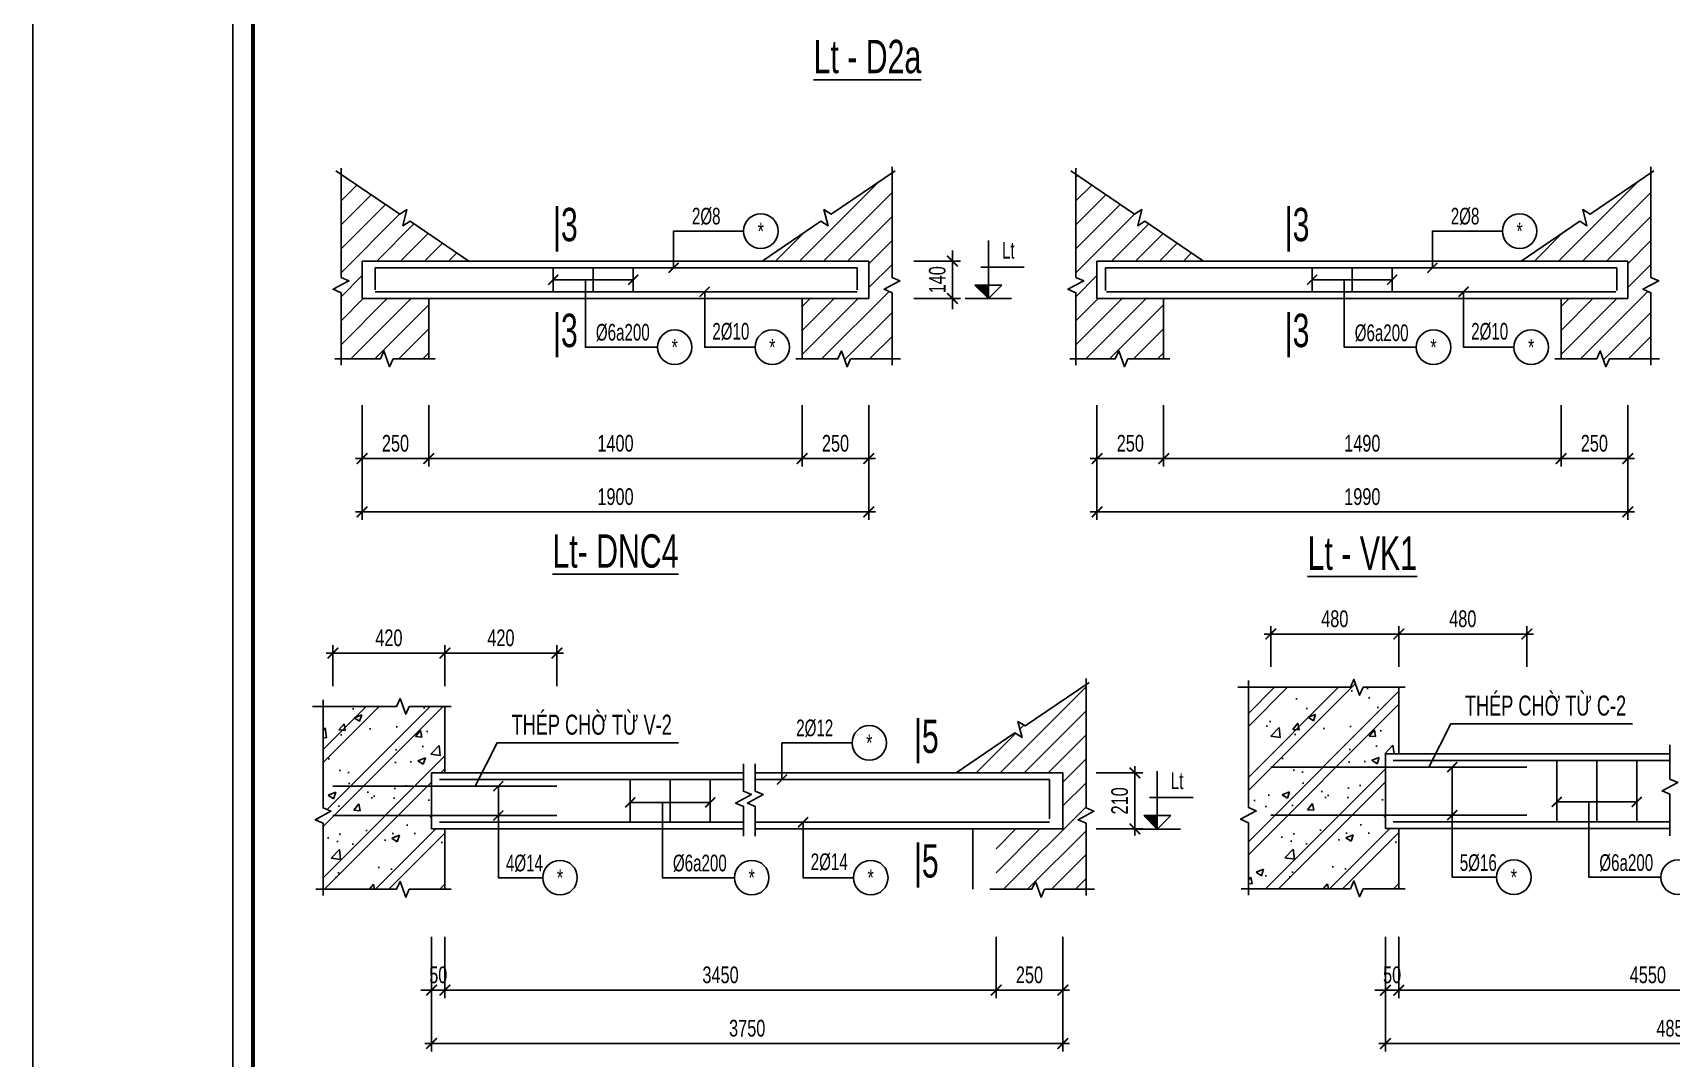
# Model space of a CAD drawing. Header units: millimetres. Extents: x 0 to 42050, y 0 to 14850.
# Drawn here: x 0 to 6144, y 7342 to 11184 of the extents above; entities that cross this region are included whole.
import ezdxf
from ezdxf.enums import TextEntityAlignment as Align

# ---------------------------------------------------------------- set-up
doc = ezdxf.new("R2010")
doc.units = ezdxf.units.MM
doc.header["$LTSCALE"] = 3
doc.header["$PDSIZE"] = -2
doc.layers.get('0').update_dxf_attribs({"color": 8, "lineweight": 5})
doc.layers.get('Defpoints').update_dxf_attribs({"color": 2})
for name, color, linetype in [('CDC-KHUNGTEN', 9, 'Continuous'), ('CDC.02.DIM', 1, 'Continuous'), ('CDC.03.BORDER', 3, 'Continuous'), ('CDC.05.STEEL', 4, 'Continuous'), ('CDC.06.TEXT', 2, 'Continuous'), ('CDC.10.HATCH', 9, 'Continuous'), ('CDC.11.NOTE', 8, 'Continuous'), ('CDC.14.STEELNUM', 9, 'Continuous')]:
    doc.layers.add(name, color=color, linetype=linetype)
doc.styles.add('arial', font='arial.ttf', dxfattribs={"width": 0.7})
doc.styles.add('KCS_SMTEXT', font='arial.ttf', dxfattribs={"width": 0.7})
doc.dimstyles.new('KCS_DIM25', dxfattribs={"dimscale": 25, "dimtxt": 2.5, "dimasz": 1.6, "dimexe": 1.2, "dimexo": 0, "dimgap": 1, "dimtad": 1, "dimdec": 0, "dimzin": 0, "dimdsep": 46, "dimtxsty": 'KCS_SMTEXT', "dimblk": 'ARCHTICK', "dimcen": 0, "dimdle": 1, "dimclrd": 256, "dimclre": 256, "dimclrt": 2, "dimadec": 0, "dimazin": 0, "dimtfac": 1, "dimtdec": 0, "dimtix": 1, "dimtmove": 2, "dimatfit": 3, "dimfxl": 1, "dimtolj": 1, "dimtzin": 0, "dimarcsym": 0})

# ---------------------------------------------------------------- blocks, each defined once
blk = doc.blocks.new('_ArchTick')
at = {"color": 0, "linetype": 'ByBlock', "const_width": 0.15}
blk.add_lwpolyline([(-0.5, -0.5), (0.5, 0.5)], dxfattribs=at)
blk = doc.blocks.new('*D6')
at = {"layer": 'CDC.02.DIM', "lineweight": -2, "transparency": 16777216}
for p, q in [((1235.1, 9788.6), (1235.1, 9558.6)), ((1485.1, 9788.6), (1485.1, 9558.6)), ((1210.1, 9588.6), (1510.1, 9588.6))]:
    blk.add_line(p, q, dxfattribs=at)
at = {"layer": 'Defpoints', "color": 0, "transparency": 16777216}
for p in [(1235.1, 9788.6), (1485.1, 9788.6), (1485.1, 9588.6)]:
    blk.add_point(p, dxfattribs=at)
at = {"layer": 'CDC.02.DIM', "lineweight": -2, "transparency": 16777216, "xscale": 40, "yscale": 40, "zscale": 40, "rotation": 180}
blk.add_blockref('_ArchTick', (1235.1, 9588.6), dxfattribs=at)
at = {"layer": 'CDC.02.DIM', "lineweight": -2, "transparency": 16777216, "xscale": 40, "yscale": 40, "zscale": 40}
blk.add_blockref('_ArchTick', (1485.1, 9588.6), dxfattribs=at)
at = {"layer": 'CDC.02.DIM', "color": 2, "transparency": 16777216, "insert": (1360.1, 9645.5), "char_height": 62.5, "attachment_point": 5, "style": 'KCS_SMTEXT'}
blk.add_mtext('\\A1;250', dxfattribs=at)
blk = doc.blocks.new('*D7')
at = {"layer": 'CDC.02.DIM', "lineweight": -2, "transparency": 16777216}
for p, q in [((2885.1, 9788.6), (2885.1, 9558.6)), ((3135.1, 9788.6), (3135.1, 9558.6)), ((3160.1, 9588.6), (2860.1, 9588.6))]:
    blk.add_line(p, q, dxfattribs=at)
at = {"layer": 'Defpoints', "color": 0, "transparency": 16777216}
for p in [(2885.1, 9788.6), (3135.1, 9788.6), (2885.1, 9588.6)]:
    blk.add_point(p, dxfattribs=at)
at = {"layer": 'CDC.02.DIM', "lineweight": -2, "transparency": 16777216, "xscale": 40, "yscale": 40, "zscale": 40, "rotation": 180}
blk.add_blockref('_ArchTick', (2885.1, 9588.6), dxfattribs=at)
at = {"layer": 'CDC.02.DIM', "lineweight": -2, "transparency": 16777216, "xscale": 40, "yscale": 40, "zscale": 40}
blk.add_blockref('_ArchTick', (3135.1, 9588.6), dxfattribs=at)
at = {"layer": 'CDC.02.DIM', "color": 2, "transparency": 16777216, "insert": (3010.1, 9645.5), "char_height": 62.5, "attachment_point": 5, "style": 'KCS_SMTEXT'}
blk.add_mtext('\\A1;250', dxfattribs=at)
blk = doc.blocks.new('*D8')
at = {"layer": 'CDC.02.DIM', "lineweight": -2, "transparency": 16777216}
for p, q in [((1485.1, 9788.6), (1485.1, 9558.6)), ((2885.1, 9788.6), (2885.1, 9558.6)), ((2910.1, 9588.6), (1460.1, 9588.6))]:
    blk.add_line(p, q, dxfattribs=at)
at = {"layer": 'Defpoints', "color": 0, "transparency": 16777216}
for p in [(1485.1, 9788.6), (2885.1, 9788.6), (1485.1, 9588.6)]:
    blk.add_point(p, dxfattribs=at)
at = {"layer": 'CDC.02.DIM', "lineweight": -2, "transparency": 16777216, "xscale": 40, "yscale": 40, "zscale": 40, "rotation": 180}
blk.add_blockref('_ArchTick', (1485.1, 9588.6), dxfattribs=at)
at = {"layer": 'CDC.02.DIM', "lineweight": -2, "transparency": 16777216, "xscale": 40, "yscale": 40, "zscale": 40}
blk.add_blockref('_ArchTick', (2885.1, 9588.6), dxfattribs=at)
at = {"layer": 'CDC.02.DIM', "color": 2, "transparency": 16777216, "insert": (2185.1, 9645.5), "char_height": 62.5, "attachment_point": 5, "style": 'KCS_SMTEXT'}
blk.add_mtext('\\A1;1400', dxfattribs=at)
blk = doc.blocks.new('*D9')
at = {"layer": 'CDC.02.DIM', "lineweight": -2, "transparency": 16777216}
for p, q in [((1235.1, 9788.6), (1235.1, 9358.6)), ((3135.1, 9788.6), (3135.1, 9358.6)), ((3160.1, 9388.6), (1210.1, 9388.6))]:
    blk.add_line(p, q, dxfattribs=at)
at = {"layer": 'Defpoints', "color": 0, "transparency": 16777216}
for p in [(1235.1, 9788.6), (3135.1, 9788.6), (1235.1, 9388.6)]:
    blk.add_point(p, dxfattribs=at)
at = {"layer": 'CDC.02.DIM', "lineweight": -2, "transparency": 16777216, "xscale": 40, "yscale": 40, "zscale": 40, "rotation": 180}
blk.add_blockref('_ArchTick', (1235.1, 9388.6), dxfattribs=at)
at = {"layer": 'CDC.02.DIM', "lineweight": -2, "transparency": 16777216, "xscale": 40, "yscale": 40, "zscale": 40}
blk.add_blockref('_ArchTick', (3135.1, 9388.6), dxfattribs=at)
at = {"layer": 'CDC.02.DIM', "color": 2, "transparency": 16777216, "insert": (2185.1, 9445.5), "char_height": 62.5, "attachment_point": 5, "style": 'KCS_SMTEXT'}
blk.add_mtext('\\A1;1900', dxfattribs=at)
blk = doc.blocks.new('*D10')
at = {"layer": 'CDC.02.DIM', "lineweight": -2, "transparency": 16777216}
for p, q in [((3303.3, 10328.6), (3478.8, 10328.6)), ((3448.8, 10328.6), (3448.8, 10368.6)), ((3448.8, 10328.6), (3448.8, 10188.6)), ((3303.3, 10188.6), (3478.8, 10188.6)), ((3448.8, 10188.6), (3448.8, 10148.6))]:
    blk.add_line(p, q, dxfattribs=at)
at = {"layer": 'Defpoints', "color": 0, "transparency": 16777216}
for p in [(3303.3, 10328.6), (3303.3, 10188.6), (3448.8, 10188.6)]:
    blk.add_point(p, dxfattribs=at)
at = {"layer": 'CDC.02.DIM', "lineweight": -2, "transparency": 16777216, "xscale": 40, "yscale": 40, "zscale": 40}
for p, rotation in [((3448.8, 10328.6), 270), ((3448.8, 10188.6), 90)]:
    blk.add_blockref('_ArchTick', p, dxfattribs=dict(at, rotation=rotation))
at = {"layer": 'CDC.02.DIM', "color": 2, "transparency": 16777216, "insert": (3391.9, 10258.6), "char_height": 62.5, "attachment_point": 5, "rotation": 90, "style": 'KCS_SMTEXT'}
blk.add_mtext('\\A1;140', dxfattribs=at)
blk = doc.blocks.new('*D52')
at = {"layer": 'CDC.02.DIM', "lineweight": -2, "transparency": 16777216}
for p, q in [((3990.6, 9788.6), (3990.6, 9558.6)), ((4240.6, 9788.6), (4240.6, 9558.6)), ((3965.6, 9588.6), (4265.6, 9588.6))]:
    blk.add_line(p, q, dxfattribs=at)
at = {"layer": 'Defpoints', "color": 0, "transparency": 16777216}
for p in [(3990.6, 9788.6), (4240.6, 9788.6), (4240.6, 9588.6)]:
    blk.add_point(p, dxfattribs=at)
at = {"layer": 'CDC.02.DIM', "lineweight": -2, "transparency": 16777216, "xscale": 40, "yscale": 40, "zscale": 40, "rotation": 180}
blk.add_blockref('_ArchTick', (3990.6, 9588.6), dxfattribs=at)
at = {"layer": 'CDC.02.DIM', "lineweight": -2, "transparency": 16777216, "xscale": 40, "yscale": 40, "zscale": 40}
blk.add_blockref('_ArchTick', (4240.6, 9588.6), dxfattribs=at)
at = {"layer": 'CDC.02.DIM', "color": 2, "transparency": 16777216, "insert": (4115.6, 9645.5), "char_height": 62.5, "attachment_point": 5, "style": 'KCS_SMTEXT'}
blk.add_mtext('\\A1;250', dxfattribs=at)
blk = doc.blocks.new('*D53')
at = {"layer": 'CDC.02.DIM', "lineweight": -2, "transparency": 16777216}
for p, q in [((5730.6, 9788.6), (5730.6, 9558.6)), ((5980.6, 9788.6), (5980.6, 9558.6)), ((6005.6, 9588.6), (5705.6, 9588.6))]:
    blk.add_line(p, q, dxfattribs=at)
at = {"layer": 'Defpoints', "color": 0, "transparency": 16777216}
for p in [(5730.6, 9788.6), (5980.6, 9788.6), (5730.6, 9588.6)]:
    blk.add_point(p, dxfattribs=at)
at = {"layer": 'CDC.02.DIM', "lineweight": -2, "transparency": 16777216, "xscale": 40, "yscale": 40, "zscale": 40, "rotation": 180}
blk.add_blockref('_ArchTick', (5730.6, 9588.6), dxfattribs=at)
at = {"layer": 'CDC.02.DIM', "lineweight": -2, "transparency": 16777216, "xscale": 40, "yscale": 40, "zscale": 40}
blk.add_blockref('_ArchTick', (5980.6, 9588.6), dxfattribs=at)
at = {"layer": 'CDC.02.DIM', "color": 2, "transparency": 16777216, "insert": (5855.6, 9645.5), "char_height": 62.5, "attachment_point": 5, "style": 'KCS_SMTEXT'}
blk.add_mtext('\\A1;250', dxfattribs=at)
blk = doc.blocks.new('*D55')
at = {"layer": 'CDC.02.DIM', "lineweight": -2, "transparency": 16777216}
for p, q in [((4240.6, 9788.6), (4240.6, 9558.6)), ((5730.6, 9788.6), (5730.6, 9558.6)), ((4215.6, 9588.6), (5755.6, 9588.6))]:
    blk.add_line(p, q, dxfattribs=at)
at = {"layer": 'Defpoints', "color": 0, "transparency": 16777216}
for p in [(4240.6, 9788.6), (5730.6, 9788.6), (5730.6, 9588.6)]:
    blk.add_point(p, dxfattribs=at)
at = {"layer": 'CDC.02.DIM', "lineweight": -2, "transparency": 16777216, "xscale": 40, "yscale": 40, "zscale": 40, "rotation": 180}
blk.add_blockref('_ArchTick', (4240.6, 9588.6), dxfattribs=at)
at = {"layer": 'CDC.02.DIM', "lineweight": -2, "transparency": 16777216, "xscale": 40, "yscale": 40, "zscale": 40}
blk.add_blockref('_ArchTick', (5730.6, 9588.6), dxfattribs=at)
at = {"layer": 'CDC.02.DIM', "color": 2, "transparency": 16777216, "insert": (4985.6, 9645.5), "char_height": 62.5, "attachment_point": 5, "style": 'KCS_SMTEXT'}
blk.add_mtext('\\A1;1490', dxfattribs=at)
blk = doc.blocks.new('*D56')
at = {"layer": 'CDC.02.DIM', "lineweight": -2, "transparency": 16777216}
for p, q in [((3990.6, 9788.6), (3990.6, 9358.6)), ((5980.6, 9788.6), (5980.6, 9358.6)), ((3965.6, 9388.6), (6005.6, 9388.6))]:
    blk.add_line(p, q, dxfattribs=at)
at = {"layer": 'Defpoints', "color": 0, "transparency": 16777216}
for p in [(3990.6, 9788.6), (5980.6, 9788.6), (5980.6, 9388.6)]:
    blk.add_point(p, dxfattribs=at)
at = {"layer": 'CDC.02.DIM', "lineweight": -2, "transparency": 16777216, "xscale": 40, "yscale": 40, "zscale": 40, "rotation": 180}
blk.add_blockref('_ArchTick', (3990.6, 9388.6), dxfattribs=at)
at = {"layer": 'CDC.02.DIM', "lineweight": -2, "transparency": 16777216, "xscale": 40, "yscale": 40, "zscale": 40}
blk.add_blockref('_ArchTick', (5980.6, 9388.6), dxfattribs=at)
at = {"layer": 'CDC.02.DIM', "color": 2, "transparency": 16777216, "insert": (4985.6, 9445.5), "char_height": 62.5, "attachment_point": 5, "style": 'KCS_SMTEXT'}
blk.add_mtext('\\A1;1990', dxfattribs=at)
blk = doc.blocks.new('*D64')
at = {"layer": 'CDC.02.DIM', "lineweight": -2, "transparency": 16777216}
for p, q in [((1495.5, 7796.8), (1495.5, 7566.8)), ((1545.5, 7796.8), (1545.5, 7566.8)), ((1495.5, 7596.8), (1455.5, 7596.8)), ((1495.5, 7596.8), (1545.5, 7596.8)), ((1545.5, 7596.8), (1585.5, 7596.8))]:
    blk.add_line(p, q, dxfattribs=at)
at = {"layer": 'Defpoints', "color": 0, "transparency": 16777216}
for p in [(1495.5, 7796.8), (1545.5, 7796.8), (1545.5, 7596.8)]:
    blk.add_point(p, dxfattribs=at)
at = {"layer": 'CDC.02.DIM', "lineweight": -2, "transparency": 16777216, "xscale": 40, "yscale": 40, "zscale": 40}
blk.add_blockref('_ArchTick', (1495.5, 7596.8), dxfattribs=at)
at = {"layer": 'CDC.02.DIM', "lineweight": -2, "transparency": 16777216, "xscale": 40, "yscale": 40, "zscale": 40, "rotation": 180}
blk.add_blockref('_ArchTick', (1545.5, 7596.8), dxfattribs=at)
at = {"layer": 'CDC.02.DIM', "color": 2, "transparency": 16777216, "insert": (1520.5, 7653.7), "char_height": 62.5, "attachment_point": 5, "style": 'KCS_SMTEXT'}
blk.add_mtext('\\A1;50', dxfattribs=at)
blk = doc.blocks.new('*D65')
at = {"layer": 'CDC.02.DIM', "lineweight": -2, "transparency": 16777216}
for p, q in [((3612.5, 7796.8), (3612.5, 7566.8)), ((3862.5, 7796.8), (3862.5, 7566.8)), ((3887.5, 7596.8), (3587.5, 7596.8))]:
    blk.add_line(p, q, dxfattribs=at)
at = {"layer": 'Defpoints', "color": 0, "transparency": 16777216}
for p in [(3612.5, 7796.8), (3862.5, 7796.8), (3612.5, 7596.8)]:
    blk.add_point(p, dxfattribs=at)
at = {"layer": 'CDC.02.DIM', "lineweight": -2, "transparency": 16777216, "xscale": 40, "yscale": 40, "zscale": 40, "rotation": 180}
blk.add_blockref('_ArchTick', (3612.5, 7596.8), dxfattribs=at)
at = {"layer": 'CDC.02.DIM', "lineweight": -2, "transparency": 16777216, "xscale": 40, "yscale": 40, "zscale": 40}
blk.add_blockref('_ArchTick', (3862.5, 7596.8), dxfattribs=at)
at = {"layer": 'CDC.02.DIM', "color": 2, "transparency": 16777216, "insert": (3737.5, 7653.7), "char_height": 62.5, "attachment_point": 5, "style": 'KCS_SMTEXT'}
blk.add_mtext('\\A1;250', dxfattribs=at)
blk = doc.blocks.new('*D66')
at = {"layer": 'CDC.02.DIM', "lineweight": -2, "transparency": 16777216}
for p, q in [((4132.7, 8436), (4132.7, 8176)), ((3987.1, 8411), (4162.7, 8411)), ((3987.1, 8201), (4162.7, 8201))]:
    blk.add_line(p, q, dxfattribs=at)
at = {"layer": 'Defpoints', "color": 0, "transparency": 16777216}
for p in [(3987.1, 8411), (3987.1, 8201), (4132.7, 8201)]:
    blk.add_point(p, dxfattribs=at)
at = {"layer": 'CDC.02.DIM', "lineweight": -2, "transparency": 16777216, "xscale": 40, "yscale": 40, "zscale": 40}
for p, rotation in [((4132.7, 8411), 90), ((4132.7, 8201), 270)]:
    blk.add_blockref('_ArchTick', p, dxfattribs=dict(at, rotation=rotation))
at = {"layer": 'CDC.02.DIM', "color": 2, "transparency": 16777216, "insert": (4075.8, 8306), "char_height": 62.5, "attachment_point": 5, "rotation": 90, "style": 'KCS_SMTEXT'}
blk.add_mtext('\\A1;210', dxfattribs=at)
blk = doc.blocks.new('*D67')
at = {"layer": 'CDC.02.DIM', "lineweight": -2, "transparency": 16777216}
for p, q in [((1545.5, 7796.8), (1545.5, 7566.8)), ((3612.5, 7796.8), (3612.5, 7566.8)), ((1520.5, 7596.8), (3637.5, 7596.8))]:
    blk.add_line(p, q, dxfattribs=at)
at = {"layer": 'Defpoints', "color": 0, "transparency": 16777216}
for p in [(1545.5, 7796.8), (3612.5, 7796.8), (3612.5, 7596.8)]:
    blk.add_point(p, dxfattribs=at)
at = {"layer": 'CDC.02.DIM', "lineweight": -2, "transparency": 16777216, "xscale": 40, "yscale": 40, "zscale": 40, "rotation": 180}
blk.add_blockref('_ArchTick', (1545.5, 7596.8), dxfattribs=at)
at = {"layer": 'CDC.02.DIM', "lineweight": -2, "transparency": 16777216, "xscale": 40, "yscale": 40, "zscale": 40}
blk.add_blockref('_ArchTick', (3612.5, 7596.8), dxfattribs=at)
at = {"layer": 'CDC.02.DIM', "color": 2, "transparency": 16777216, "insert": (2579, 7653.7), "char_height": 62.5, "attachment_point": 5, "style": 'KCS_SMTEXT'}
blk.add_mtext('\\A1;{\\fArial|b0|i0|c163|p34;3450}', dxfattribs=at)
blk = doc.blocks.new('*D68')
at = {"layer": 'CDC.02.DIM', "lineweight": -2, "transparency": 16777216}
for p, q in [((1100.5, 8859.6), (1570.5, 8859.6)), ((1125.5, 8736.1), (1125.5, 8889.6)), ((1545.5, 8736.1), (1545.5, 8889.6))]:
    blk.add_line(p, q, dxfattribs=at)
at = {"layer": 'Defpoints', "color": 0, "transparency": 16777216}
for p in [(1545.5, 8859.6), (1125.5, 8736.1), (1545.5, 8736.1)]:
    blk.add_point(p, dxfattribs=at)
at = {"layer": 'CDC.02.DIM', "lineweight": -2, "transparency": 16777216, "xscale": 40, "yscale": 40, "zscale": 40, "rotation": 180}
blk.add_blockref('_ArchTick', (1125.5, 8859.6), dxfattribs=at)
at = {"layer": 'CDC.02.DIM', "lineweight": -2, "transparency": 16777216, "xscale": 40, "yscale": 40, "zscale": 40}
blk.add_blockref('_ArchTick', (1545.5, 8859.6), dxfattribs=at)
at = {"layer": 'CDC.02.DIM', "color": 2, "transparency": 16777216, "insert": (1335.5, 8916.6), "char_height": 62.5, "attachment_point": 5, "style": 'KCS_SMTEXT'}
blk.add_mtext('\\A1;420', dxfattribs=at)
blk = doc.blocks.new('*D69')
at = {"layer": 'CDC.02.DIM', "lineweight": -2, "transparency": 16777216}
for p, q in [((1520.5, 8859.6), (1990.5, 8859.6)), ((1545.5, 8736.1), (1545.5, 8889.6)), ((1965.5, 8736.1), (1965.5, 8889.6))]:
    blk.add_line(p, q, dxfattribs=at)
at = {"layer": 'Defpoints', "color": 0, "transparency": 16777216}
for p in [(1965.5, 8859.6), (1545.5, 8736.1), (1965.5, 8736.1)]:
    blk.add_point(p, dxfattribs=at)
at = {"layer": 'CDC.02.DIM', "lineweight": -2, "transparency": 16777216, "xscale": 40, "yscale": 40, "zscale": 40, "rotation": 180}
blk.add_blockref('_ArchTick', (1545.5, 8859.6), dxfattribs=at)
at = {"layer": 'CDC.02.DIM', "lineweight": -2, "transparency": 16777216, "xscale": 40, "yscale": 40, "zscale": 40}
blk.add_blockref('_ArchTick', (1965.5, 8859.6), dxfattribs=at)
at = {"layer": 'CDC.02.DIM', "color": 2, "transparency": 16777216, "insert": (1755.5, 8916.6), "char_height": 62.5, "attachment_point": 5, "style": 'KCS_SMTEXT'}
blk.add_mtext('\\A1;420', dxfattribs=at)
blk = doc.blocks.new('*D70')
at = {"layer": 'CDC.02.DIM', "lineweight": -2, "transparency": 16777216}
for p, q in [((1495.5, 7796.8), (1495.5, 7366.8)), ((3862.5, 7796.8), (3862.5, 7366.8)), ((1470.5, 7396.8), (3887.5, 7396.8))]:
    blk.add_line(p, q, dxfattribs=at)
at = {"layer": 'Defpoints', "color": 0, "transparency": 16777216}
for p in [(1495.5, 7796.8), (3862.5, 7796.8), (3862.5, 7396.8)]:
    blk.add_point(p, dxfattribs=at)
at = {"layer": 'CDC.02.DIM', "lineweight": -2, "transparency": 16777216, "xscale": 40, "yscale": 40, "zscale": 40, "rotation": 180}
blk.add_blockref('_ArchTick', (1495.5, 7396.8), dxfattribs=at)
at = {"layer": 'CDC.02.DIM', "lineweight": -2, "transparency": 16777216, "xscale": 40, "yscale": 40, "zscale": 40}
blk.add_blockref('_ArchTick', (3862.5, 7396.8), dxfattribs=at)
at = {"layer": 'CDC.02.DIM', "color": 2, "transparency": 16777216, "insert": (2679, 7453.7), "char_height": 62.5, "attachment_point": 5, "style": 'KCS_SMTEXT'}
blk.add_mtext('\\A1;{\\fArial|b0|i0|c163|p34;3750}', dxfattribs=at)
blk = doc.blocks.new('*D71')
at = {"layer": 'CDC.02.DIM', "lineweight": -2, "transparency": 16777216}
for p, q in [((5072.3, 7796.8), (5072.3, 7566.8)), ((5122.3, 7796.8), (5122.3, 7566.8)), ((5072.3, 7596.8), (5032.3, 7596.8)), ((5072.3, 7596.8), (5122.3, 7596.8)), ((5122.3, 7596.8), (5162.3, 7596.8))]:
    blk.add_line(p, q, dxfattribs=at)
at = {"layer": 'Defpoints', "color": 0, "transparency": 16777216}
for p in [(5072.3, 7796.8), (5122.3, 7796.8), (5122.3, 7596.8)]:
    blk.add_point(p, dxfattribs=at)
at = {"layer": 'CDC.02.DIM', "lineweight": -2, "transparency": 16777216, "xscale": 40, "yscale": 40, "zscale": 40}
blk.add_blockref('_ArchTick', (5072.3, 7596.8), dxfattribs=at)
at = {"layer": 'CDC.02.DIM', "lineweight": -2, "transparency": 16777216, "xscale": 40, "yscale": 40, "zscale": 40, "rotation": 180}
blk.add_blockref('_ArchTick', (5122.3, 7596.8), dxfattribs=at)
at = {"layer": 'CDC.02.DIM', "color": 2, "transparency": 16777216, "insert": (5097.3, 7653.7), "char_height": 62.5, "attachment_point": 5, "style": 'KCS_SMTEXT'}
blk.add_mtext('\\A1;50', dxfattribs=at)
blk = doc.blocks.new('*D74')
at = {"layer": 'CDC.02.DIM', "lineweight": -2, "transparency": 16777216}
for p, q in [((5122.3, 7796.8), (5122.3, 7566.8)), ((6990.1, 7796.8), (6990.1, 7566.8)), ((5097.3, 7596.8), (7015.1, 7596.8))]:
    blk.add_line(p, q, dxfattribs=at)
at = {"layer": 'Defpoints', "color": 0, "transparency": 16777216}
for p in [(5122.3, 7796.8), (6990.1, 7796.8), (6990.1, 7596.8)]:
    blk.add_point(p, dxfattribs=at)
at = {"layer": 'CDC.02.DIM', "lineweight": -2, "transparency": 16777216, "xscale": 40, "yscale": 40, "zscale": 40, "rotation": 180}
blk.add_blockref('_ArchTick', (5122.3, 7596.8), dxfattribs=at)
at = {"layer": 'CDC.02.DIM', "lineweight": -2, "transparency": 16777216, "xscale": 40, "yscale": 40, "zscale": 40}
blk.add_blockref('_ArchTick', (6990.1, 7596.8), dxfattribs=at)
at = {"layer": 'CDC.02.DIM', "color": 2, "transparency": 16777216, "insert": (6056.2, 7653.7), "char_height": 62.5, "attachment_point": 5, "style": 'KCS_SMTEXT'}
blk.add_mtext('\\A1;4{\\fArial|b0|i0|c163|p34;5}50', dxfattribs=at)
blk = doc.blocks.new('*D75')
at = {"layer": 'CDC.02.DIM', "lineweight": -2, "transparency": 16777216}
for p, q in [((5072.3, 7796.8), (5072.3, 7366.8)), ((7240.1, 7796.8), (7240.1, 7366.8)), ((5047.3, 7396.8), (7265.1, 7396.8))]:
    blk.add_line(p, q, dxfattribs=at)
at = {"layer": 'Defpoints', "color": 0, "transparency": 16777216}
for p in [(5072.3, 7796.8), (7240.1, 7796.8), (7240.1, 7396.8)]:
    blk.add_point(p, dxfattribs=at)
at = {"layer": 'CDC.02.DIM', "lineweight": -2, "transparency": 16777216, "xscale": 40, "yscale": 40, "zscale": 40, "rotation": 180}
blk.add_blockref('_ArchTick', (5072.3, 7396.8), dxfattribs=at)
at = {"layer": 'CDC.02.DIM', "lineweight": -2, "transparency": 16777216, "xscale": 40, "yscale": 40, "zscale": 40}
blk.add_blockref('_ArchTick', (7240.1, 7396.8), dxfattribs=at)
at = {"layer": 'CDC.02.DIM', "color": 2, "transparency": 16777216, "insert": (6156.2, 7453.7), "char_height": 62.5, "attachment_point": 5, "style": 'KCS_SMTEXT'}
blk.add_mtext('\\A1;4{\\fArial|b0|i0|c163|p34;8}50', dxfattribs=at)
blk = doc.blocks.new('*D76')
at = {"layer": 'CDC.02.DIM', "lineweight": -2, "transparency": 16777216}
for p, q in [((4617.3, 8931.2), (5147.3, 8931.2)), ((4642.3, 8807.7), (4642.3, 8961.2)), ((5122.3, 8807.7), (5122.3, 8961.2))]:
    blk.add_line(p, q, dxfattribs=at)
at = {"layer": 'Defpoints', "color": 0, "transparency": 16777216}
for p in [(5122.3, 8931.2), (4642.3, 8807.7), (5122.3, 8807.7)]:
    blk.add_point(p, dxfattribs=at)
at = {"layer": 'CDC.02.DIM', "lineweight": -2, "transparency": 16777216, "xscale": 40, "yscale": 40, "zscale": 40, "rotation": 180}
blk.add_blockref('_ArchTick', (4642.3, 8931.2), dxfattribs=at)
at = {"layer": 'CDC.02.DIM', "lineweight": -2, "transparency": 16777216, "xscale": 40, "yscale": 40, "zscale": 40}
blk.add_blockref('_ArchTick', (5122.3, 8931.2), dxfattribs=at)
at = {"layer": 'CDC.02.DIM', "color": 2, "transparency": 16777216, "insert": (4882.3, 8988.1), "char_height": 62.5, "attachment_point": 5, "style": 'KCS_SMTEXT'}
blk.add_mtext('\\A1;480', dxfattribs=at)
blk = doc.blocks.new('*D77')
at = {"layer": 'CDC.02.DIM', "lineweight": -2, "transparency": 16777216}
for p, q in [((5097.3, 8931.2), (5627.3, 8931.2)), ((5122.3, 8807.7), (5122.3, 8961.2)), ((5602.3, 8807.7), (5602.3, 8961.2))]:
    blk.add_line(p, q, dxfattribs=at)
at = {"layer": 'Defpoints', "color": 0, "transparency": 16777216}
for p in [(5602.3, 8931.2), (5122.3, 8807.7), (5602.3, 8807.7)]:
    blk.add_point(p, dxfattribs=at)
at = {"layer": 'CDC.02.DIM', "lineweight": -2, "transparency": 16777216, "xscale": 40, "yscale": 40, "zscale": 40, "rotation": 180}
blk.add_blockref('_ArchTick', (5122.3, 8931.2), dxfattribs=at)
at = {"layer": 'CDC.02.DIM', "lineweight": -2, "transparency": 16777216, "xscale": 40, "yscale": 40, "zscale": 40}
blk.add_blockref('_ArchTick', (5602.3, 8931.2), dxfattribs=at)
at = {"layer": 'CDC.02.DIM', "color": 2, "transparency": 16777216, "insert": (5362.3, 8988.1), "char_height": 62.5, "attachment_point": 5, "style": 'KCS_SMTEXT'}
blk.add_mtext('\\A1;480', dxfattribs=at)
blk = doc.blocks.new('Khung tên chuẩn')
at = {"layer": 'CDC-KHUNGTEN', "color": 8}
blk.add_lwpolyline([(75096, 1100), (83000, 1100), (83000, 58300), (3000, 58300), (3000, 1100), (75096, 1100)], dxfattribs=at)
at = {"layer": 'CDC-KHUNGTEN', "color": 255, "lineweight": 60}
blk.add_lwpolyline([(74900, 1400), (74900, 58000), (3300, 58000), (3300, 1400), (74900, 1400)], close=True, dxfattribs=at)
at = {"layer": 'Defpoints', "color": 1, "ltscale": 0.2}
blk.add_lwpolyline([(0, 0), (0, 59400), (84100, 59400), (84100, 0), (0, 0)], close=True, dxfattribs=at)

msp = doc.modelspace()

# ---------------------------------------------------------------- hatches: boundary and pattern name
at = {"layer": 'CDC.10.HATCH'}
h = msp.add_hatch(dxfattribs=at)
h.set_pattern_fill('ANSI31', color=256, scale=20, style=0)
h.set_pattern_definition([(45, (-62748.82, 6188.48), (-44.90128, 44.90128), [])])
h.paths.add_polyline_path([(1414.9, 10477.9), (1387.9, 10460.8), (1403.2, 10521.4), (1376.1, 10504.2), (1156, 10653.5), (1156, 10267.3), (1185.6, 10254.4), (1126.4, 10222.9), (1156, 10210), (1156, 9962.3), (1303.8, 9962.3), (1316.6, 9991.9), (1338.2, 9932.7), (1351, 9962.3), (1485.1, 9962.3), (1485.1, 10188.6), (1235.1, 10188.6), (1235.1, 10328.6), (1635.1, 10328.6)])
h = msp.add_hatch(dxfattribs=at)
h.set_pattern_fill('ANSI31', color=256, scale=20, style=0)
h.set_pattern_definition([(45, (-63048.82, 6188.48), (-44.90128, 44.90128), [])])
h.paths.add_polyline_path([(3222, 10658.9), (2994, 10504.2), (2966.9, 10521.4), (2982.2, 10460.8), (2955.2, 10477.9), (2735.1, 10328.6), (3135.1, 10328.6), (3135.1, 10188.6), (2885.1, 10188.6), (2885.1, 9962.3), (3019.3, 9962.3), (3032.1, 9991.9), (3053.7, 9932.7), (3066.5, 9962.3), (3222, 9962.3), (3222, 10210), (3192.4, 10222.9), (3251.6, 10254.4), (3222, 10267.3)])
h = msp.add_hatch(dxfattribs=at)
h.set_pattern_fill('ANSI31', color=256, scale=20, style=0)
h.set_pattern_definition([(45, (-59993.316, 6188.48), (-44.90128, 44.90128), [])])
h.paths.add_polyline_path([(4170.4, 10477.9), (4143.4, 10460.8), (4158.7, 10521.4), (4131.6, 10504.2), (3911.5, 10653.5), (3911.5, 10267.3), (3941.1, 10254.4), (3881.9, 10222.9), (3911.5, 10210), (3911.5, 9962.3), (4059.3, 9962.3), (4072.1, 9991.9), (4093.7, 9932.7), (4106.5, 9962.3), (4240.6, 9962.3), (4240.6, 10188.6), (3990.6, 10188.6), (3990.6, 10328.6), (4390.6, 10328.6)])
h = msp.add_hatch(dxfattribs=at)
h.set_pattern_fill('ANSI31', color=256, scale=20, style=0)
h.set_pattern_definition([(45, (-60203.316, 6188.48), (-44.90128, 44.90128), [])])
h.paths.add_polyline_path([(6067.5, 10658.9), (5839.5, 10504.2), (5812.4, 10521.4), (5827.7, 10460.8), (5800.7, 10477.9), (5580.6, 10328.6), (5980.6, 10328.6), (5980.6, 10188.6), (5730.6, 10188.6), (5730.6, 9962.3), (5864.8, 9962.3), (5877.6, 9991.9), (5899.2, 9932.7), (5912, 9962.3), (6067.5, 9962.3), (6067.5, 10210), (6037.9, 10222.9), (6097.1, 10254.4), (6067.5, 10267.3)])
h = msp.add_hatch(dxfattribs=at)
h.set_pattern_fill('ANSI31', color=256, scale=20, style=0)
h.set_pattern_definition([(45, (-5592103.674, -276576.29), (-44.9012806, 44.9012806), [])])
h.paths.add_polyline_path([(3759.6, 8004.3), (3781.1, 7945.1), (3794, 7974.7), (3949.5, 7974.7), (3949.5, 8222.4), (3919.9, 8235.2), (3979.1, 8266.8), (3949.5, 8279.6), (3949.5, 8741.3), (3721.4, 8586.6), (3694.4, 8603.8), (3709.7, 8543.2), (3682.7, 8560.3), (3462.5, 8411), (3862.5, 8411), (3862.5, 8201), (3612.5, 8201), (3612.5, 7974.7), (3746.7, 7974.7)])
at = {"layer": 'CDC.10.HATCH', "ltscale": 10}
h = msp.add_hatch(dxfattribs=at)
h.set_pattern_fill('CHAU-01', color=256, scale=40, style=0, pattern_type=2)
h.set_pattern_definition([(50, (5122.26, 7946.7), (286.904, -25.1), [30, -330]), (355, (5122.26, 7946.7), (-55.5, 300.88), [24, -264]), (100.45, (5146.16, 7944.61), (231.4, 275.776), [25.496, -280.46]), (46.184, (5122.26, 8026.7), (426.9, -66.21), [45, -495]), (96.636, (5157.83, 8021.2), (373.87, 389.65), [38.24, -420.69]), (351.184, (5122.26, 8026.7), (373.86, 389.65), [36, -396]), (21, (5162.26, 8006.7), (238.76, -161.05), [30, -330]), (326, (5162.26, 8006.7), (97.33, 290.06), [24, -264]), (71.45, (5182.15, 7993.29), (336.09, 129.01), [25.496, -280.46]), (37.5, (5122.26, 7946.71), (4.864, 133.158), [0, -260.8, 0, -268, 0, -265]), (7.5, (5122.26, 7946.7), (105.228, 157.765), [0, -152.8, 0, -254.8, 0, -101]), (327.5, (5033.06, 7946.71), (213.529, -9.022), [0, -100, 0, -312, 0, -414]), (317.5, (4993.06, 7946.7), (233.274, 40.042), [0, -130, 0, -207.2, 0, -294]), (45, (5122.26, 7946.7), (-120.208, 120.208), []), (45, (5122.26, 7995.7), (-120.208, 120.208), [])])
h.paths.add_polyline_path([(4558.4, 8281.2), (4588, 8268.4), (4528.8, 8236.8), (4558.4, 8224), (4558.4, 7976.3), (4941, 7976.3), (4953.8, 8005.9), (4975.4, 7946.7), (4988.2, 7976.3), (5122.3, 7976.3), (5122.3, 8202.6), (5072.2, 8202.6), (5072.2, 8482.6), (5122.3, 8482.6), (5122.3, 8731.5), (4988.2, 8731.5), (4975.4, 8701.9), (4953.8, 8761.1), (4941, 8731.5), (4558.4, 8731.5)])
h = msp.add_hatch(dxfattribs=at)
h.set_pattern_fill('CHAU-01', color=256, scale=40, style=0, pattern_type=2)
h.set_pattern_definition([(50, (1545.53, 7945.12), (286.904, -25.1), [30, -330]), (355, (1545.53, 7945.12), (-55.5, 300.88), [24, -264]), (100.45, (1569.44, 7943.03), (231.4, 275.78), [25.496, -280.46]), (46.184, (1545.53, 8025.12), (426.9, -66.21), [45, -495]), (96.636, (1581.1, 8019.6), (373.87, 389.65), [38.24, -420.69]), (351.184, (1545.53, 8025.12), (373.86, 389.65), [36, -396]), (21, (1585.53, 8005.12), (238.76, -161.05), [30, -330]), (326, (1585.53, 8005.12), (97.33, 290.06), [24, -264]), (71.45, (1605.43, 7991.7), (336.09, 129.01), [25.496, -280.46]), (37.5, (1545.53, 7945.12), (4.864, 133.158), [0, -260.8, 0, -268, 0, -265]), (7.5, (1545.53, 7945.12), (105.228, 157.765), [0, -152.8, 0, -254.8, 0, -101]), (327.5, (1456.33, 7945.12), (213.529, -9.022), [0, -100, 0, -312, 0, -414]), (317.5, (1416.33, 7945.12), (233.274, 40.04), [0, -130, 0, -207.2, 0, -294]), (45, (1545.53, 7945.12), (-120.208, 120.208), []), (45, (1545.53, 7994.12), (-120.208, 120.208), [])])
h.paths.add_polyline_path([(1088.7, 8279.6), (1118.3, 8266.8), (1059.1, 8235.2), (1088.7, 8222.4), (1088.7, 7974.7), (1364.2, 7974.7), (1377.1, 8004.3), (1398.6, 7945.1), (1411.5, 7974.7), (1545.5, 7974.7), (1545.5, 8201), (1495.5, 8201), (1495.5, 8411), (1545.5, 8411), (1545.5, 8659.9), (1411.5, 8659.9), (1398.6, 8630.3), (1377.1, 8689.5), (1364.2, 8659.9), (1088.7, 8659.9)])

# ---------------------------------------------------------------- linework, layer by layer
at = {"layer": 'CDC.02.DIM'}
for p, q in [((3583.3, 10188.1), (3583.3, 10405.2)), ((3717.8, 10305.8), (3554.6, 10305.8)), ((3583.3, 10188.1), (3532.6, 10238.9)), ((3634.1, 10238.9), (3532.6, 10238.9)), ((3583.3, 10188.1), (3634.1, 10238.9)), ((3670.6, 10188.1), (3496, 10188.1)), ((4216.5, 8200.5), (4216.5, 8417.6)), ((4351, 8318.2), (4187.8, 8318.2)), ((4216.5, 8200.5), (4165.8, 8251.3)), ((4267.3, 8251.3), (4165.8, 8251.3)), ((4216.5, 8200.5), (4267.3, 8251.3)), ((4303.8, 8200.5), (4129.2, 8200.5))]:
    msp.add_line(p, q, dxfattribs=at)
for points in [[(3532.6, 10238.9), (3583.3, 10188.1), (3583.3, 10238.9)], [(4165.8, 8251.3), (4216.5, 8200.5), (4216.5, 8251.3)]]:
    msp.add_solid(points, dxfattribs=at)
at = {"layer": 'CDC.03.BORDER'}
for p, q in [((1235.1, 10328.6), (3135.1, 10328.6)), ((1235.1, 10328.6), (1235.1, 10188.6)), ((3135.1, 10328.6), (3135.1, 10188.6)), ((3990.6, 10328.6), (5980.6, 10328.6)), ((3990.6, 10328.6), (3990.6, 10188.6)), ((5980.6, 10328.6), (5980.6, 10188.6)), ((1235.1, 10188.6), (3135.1, 10188.6)), ((1485.1, 10188.6), (1485.1, 9962.3)), ((2885.1, 10188.6), (2885.1, 9962.3)), ((3990.6, 10188.6), (5980.6, 10188.6)), ((4240.6, 10188.6), (4240.6, 9962.3)), ((5730.6, 10188.6), (5730.6, 9962.3)), ((5122.3, 8731.5), (5122.3, 8482.6)), ((1545.5, 8659.9), (1545.5, 8411)), ((5072.2, 8482.6), (6139.1, 8482.6)), ((5072.2, 8482.6), (5072.2, 8202.6)), ((1495.5, 8411), (2665.1, 8411)), ((1495.5, 8411), (1495.5, 8201)), ((2709.4, 8411), (3862.5, 8411)), ((3862.5, 8411), (3862.5, 8201)), ((1495.5, 8201), (2665.1, 8201)), ((1545.5, 8201), (1545.5, 7974.7)), ((2709.4, 8201), (3862.5, 8201)), ((3525.5, 8201), (3525.5, 7974.7)), ((5072.2, 8202.6), (6139.1, 8202.6)), ((5122.3, 8202.6), (5122.3, 7976.3))]:
    msp.add_line(p, q, dxfattribs=at)
at = {"layer": 'CDC.05.STEEL'}
for p, q in [((1951.8, 10303.6), (1951.8, 10213.6)), ((2101.8, 10303.6), (2101.8, 10213.6)), ((2251.8, 10303.6), (2251.8, 10213.6)), ((4022.5, 10303.6), (5940, 10303.6)), ((4022.5, 10303.6), (4022.5, 10218)), ((4797.3, 10303.6), (4797.3, 10213.6)), ((4947.3, 10303.6), (4947.3, 10213.6)), ((5097.3, 10303.6), (5097.3, 10213.6)), ((5940, 10303.6), (5940, 10218)), ((3090.9, 10213.6), (1284, 10213.6)), ((5936.4, 10213.6), (4026.9, 10213.6)), ((5101.5, 8457.6), (6139.1, 8457.6)), ((5714.6, 8457.6), (5714.6, 8227.6)), ((5864.6, 8457.6), (5864.6, 8227.6)), ((6014.6, 8457.6), (6014.6, 8227.6)), ((1524.8, 8386), (2665.1, 8386)), ((2240.7, 8386), (2240.7, 8226)), ((2390.7, 8386), (2390.7, 8226)), ((2540.7, 8386), (2540.7, 8226)), ((2709.4, 8386), (3812.6, 8386)), ((2665.1, 8226), (1524.8, 8226)), ((3812.6, 8226), (2709.4, 8226)), ((6139.1, 8227.6), (5101.5, 8227.6))]:
    msp.add_line(p, q, dxfattribs=at)
at = {"layer": 'CDC.05.STEEL', "ltscale": 60}
for p, q in [((4642.3, 8432.6), (5602.3, 8432.6)), ((1125.5, 8361), (1965.5, 8361)), ((1125.5, 8251), (1965.5, 8251)), ((4642.3, 8252.6), (5602.3, 8252.6))]:
    msp.add_line(p, q, dxfattribs=at)
at = {"layer": 'CDC.05.STEEL'}
for points in [[(3090.9, 10221.4), (3090.9, 10303.6), (1284, 10303.6), (1284, 10221.4)], [(3812.6, 8386), (3812.6, 8238.5)]]:
    msp.add_lwpolyline(points, dxfattribs=at)
at = {"layer": 'CDC.11.NOTE'}
for p, q in [((2251.8, 10258.6), (1951.8, 10258.6)), ((5097.3, 10258.6), (4797.3, 10258.6)), ((2540.7, 8300.3), (2240.7, 8300.3)), ((6014.6, 8301.9), (5714.6, 8301.9))]:
    msp.add_line(p, q, dxfattribs=at)
for points in [[(1156, 10676.5), (1156, 10267.3), (1185.6, 10254.4), (1126.4, 10222.9), (1156, 10210), (1156, 9938.7)], [(1635.1, 10328.6), (1414.9, 10477.9), (1387.9, 10460.8), (1403.2, 10521.4), (1376.1, 10504.2), (1136.6, 10666.7)], [(2735.1, 10328.6), (2955.2, 10477.9), (2982.2, 10460.8), (2966.9, 10521.4), (2994, 10504.2), (3233.5, 10666.7)], [(3222, 10681.9), (3222, 10267.3), (3251.6, 10254.4), (3192.4, 10222.9), (3222, 10210), (3222, 9938.7)], [(3911.5, 10676.5), (3911.5, 10267.3), (3941.1, 10254.4), (3881.9, 10222.9), (3911.5, 10210), (3911.5, 9938.7)], [(4390.6, 10328.6), (4170.4, 10477.9), (4143.4, 10460.8), (4158.7, 10521.4), (4131.6, 10504.2), (3892.1, 10666.7)], [(5580.6, 10328.6), (5800.7, 10477.9), (5827.7, 10460.8), (5812.4, 10521.4), (5839.5, 10504.2), (6079, 10666.7)], [(6067.5, 10681.9), (6067.5, 10267.3), (6097.1, 10254.4), (6037.9, 10222.9), (6067.5, 10210), (6067.5, 9938.7)], [(2665.2, 10440.8), (2402.7, 10440.8), (2402.7, 10303.6)], [(5510.7, 10440.8), (5248.2, 10440.8), (5248.2, 10303.6)], [(2342.2, 10005.8), (2072.2, 10005.8), (2072.2, 10258.6)], [(2708.4, 10005.8), (2519.5, 10005.8), (2519.5, 10213.6)], [(5187.7, 10005.8), (4917.7, 10005.8), (4917.7, 10258.6)], [(5553.9, 10005.8), (5365, 10005.8), (5365, 10213.6)], [(1133.3, 9962.3), (1303.8, 9962.3), (1316.6, 9991.9), (1338.2, 9932.7), (1351, 9962.3), (1508.7, 9962.3)], [(2861.4, 9962.3), (3019.3, 9962.3), (3032.1, 9991.9), (3053.7, 9932.7), (3066.5, 9962.3), (3253.9, 9962.3)], [(3888.8, 9962.3), (4059.3, 9962.3), (4072.1, 9991.9), (4093.7, 9932.7), (4106.5, 9962.3), (4264.2, 9962.3)], [(5706.9, 9962.3), (5864.8, 9962.3), (5877.6, 9991.9), (5899.2, 9932.7), (5912, 9962.3), (6099.5, 9962.3)], [(3462.5, 8411), (3682.7, 8560.3), (3709.7, 8543.2), (3694.4, 8603.8), (3721.4, 8586.6), (3961, 8749.1)], [(3949.5, 8764.3), (3949.5, 8279.6), (3979.1, 8266.8), (3919.9, 8235.2), (3949.5, 8222.4), (3949.5, 7951.1)], [(4519.2, 8731.5), (4941, 8731.5), (4953.8, 8761.1), (4975.4, 8701.9), (4988.2, 8731.5), (5145.9, 8731.5)], [(4558.4, 8756.6), (4558.4, 8281.2), (4588, 8268.4), (4528.8, 8236.8), (4558.4, 8224), (4558.4, 7952.7)], [(1049.5, 8659.9), (1364.2, 8659.9), (1377.1, 8689.5), (1398.6, 8630.3), (1411.5, 8659.9), (1569.2, 8659.9)], [(1088.7, 8685), (1088.7, 8279.6), (1118.3, 8266.8), (1059.1, 8235.2), (1088.7, 8222.4), (1088.7, 7951.1)], [(5998.3, 8594.8), (5317.9, 8594.8), (5235.3, 8432.6)], [(2421.6, 8523.2), (1741.2, 8523.2), (1658.5, 8361)], [(3072, 8523.2), (2809.4, 8523.2), (2809.4, 8386)], [(6139.1, 8516.3), (6139.1, 8387.8), (6168.7, 8374.9), (6109.5, 8343.4), (6139.1, 8330.5), (6139.1, 8175.3)], [(2665.1, 8444.7), (2665.1, 8342.1), (2694.7, 8329.3), (2635.5, 8297.7), (2665.1, 8284.9), (2665.1, 8173.8)], [(2709.4, 8444.7), (2709.4, 8342.1), (2739, 8329.3), (2679.8, 8297.7), (2709.4, 8284.9), (2709.4, 8173.8)], [(5489, 8019.8), (5322.6, 8019.8), (5322.6, 8432.6)], [(1912.3, 8018.2), (1745.8, 8018.2), (1745.8, 8361)], [(2631.1, 8018.2), (2361, 8018.2), (2361, 8300.3)], [(6105, 8019.8), (5835, 8019.8), (5835, 8301.9)], [(3077.4, 8018.2), (2888.5, 8018.2), (2888.5, 8226)], [(1061, 7974.7), (1364.2, 7974.7), (1377.1, 8004.3), (1398.6, 7945.1), (1411.5, 7974.7), (1569.2, 7974.7)], [(3588.9, 7974.7), (3746.7, 7974.7), (3759.6, 8004.3), (3781.1, 7945.1), (3794, 7974.7), (3981.4, 7974.7)], [(4530.7, 7976.3), (4941, 7976.3), (4953.8, 8005.9), (4975.4, 7946.7), (4988.2, 7976.3), (5145.9, 7976.3)]]:
    msp.add_lwpolyline(points, dxfattribs=at)
at = {"layer": 'CDC.14.STEELNUM'}
for centre in [(2730, 10440.8, 0), (5575.5, 10440.8, 0), (2407, 10005.8, 0), (2773.2, 10005.8, 0), (5252.5, 10005.8, 0), (5618.7, 10005.8, 0), (3136.8, 8523.2, 0), (1977.1, 8018.2, 0), (2695.9, 8018.2, 0), (3142.2, 8018.2, 0), (5553.8, 8019.8, 0), (6169.8, 8019.8, 0)]:
    msp.add_circle(centre, 64.8, dxfattribs=at)

# ---------------------------------------------------------------- block references
at = {"xscale": 0.2500000001291493, "yscale": 0.2500000001291493, "zscale": 0.2500000001291493}
msp.add_blockref('Khung tên chuẩn', (0, 0), dxfattribs=at)
at = {"layer": 'CDC.11.NOTE', "xscale": 37.5, "yscale": 37.5, "zscale": 37.5}
for p in [(2402.7, 10303.6), (5248.2, 10303.6), (1951.8, 10258.6), (2251.8, 10258.6), (4797.3, 10258.6), (5097.3, 10258.6), (2519.5, 10213.6), (5365, 10213.6), (5322.6, 8432.6), (1745.8, 8361), (2809.4, 8386), (2240.7, 8300.3), (2540.7, 8300.3), (5714.6, 8301.9), (6014.6, 8301.9), (1745.8, 8251), (2888.5, 8226), (5322.6, 8252.6)]:
    msp.add_blockref('_ArchTick', p, dxfattribs=at)

# ---------------------------------------------------------------- texts
at = {"layer": 'CDC.02.DIM', "style": 'arial', "width": 0.65}
for p in [(3658, 10368.8), (4291.2, 8381.2)]:
    msp.add_text('Lt', height=62.5, dxfattribs=at).set_placement(p, align=Align.MIDDLE)
at = {"layer": 'CDC.06.TEXT', "style": 'arial', "width": 0.65}
for s, height, p in [('%%ULt - D2a', 125, (3129.8, 11095.2)), ('|3', 125, (1997.4, 10449.6)), ('2%%C8', 62.5, (2525.3, 10497.2)), ('|3', 125, (4741, 10449.6)), ('2%%C8', 62.5, (5370.8, 10497.2)), ('|3', 125, (1997.4, 10052.9)), ('|3', 125, (4741, 10052.9)), ('%%C6a200', 62.5, (2212.5, 10062.1)), ('2%%C10', 62.5, (2617.6, 10065.7)), ('%%C6a200', 62.5, (5058, 10060.1)), ('2%%C10', 62.5, (5463.1, 10065.7)), ('%%ULt- DNC4', 125, (2185.1, 9242.4)), ('%%ULt - VK1', 125, (4985.6, 9233.4)), ('THÉP CHỜ TỪ C-2', 75, (5672.5, 8672.3)), ('THÉP CHỜ TỪ V-2', 75, (2095.8, 8600.7)), ('2%%C12', 62.5, (2932.1, 8579.6)), ('|5', 125, (3350.8, 8531.9)), ('2%%C14', 62.5, (2986.6, 8078)), ('|5', 125, (3350.8, 8065.3)), ('4%%C14', 62.5, (1843.7, 8073.2)), ('%%C6a200', 62.5, (2501.4, 8073.2)), ('5%%C16', 62.5, (5420.4, 8074.8)), ('%%C6a200', 62.5, (5975.3, 8074.8))]:
    msp.add_text(s, height=height, dxfattribs=at).set_placement(p, align=Align.MIDDLE)
at = {"layer": 'CDC.14.STEELNUM', "style": 'arial', "width": 0.7}
for p in [(2730, 10440.8, 0), (5575.5, 10440.8, 0), (2407, 10005.8, 0), (2773.2, 10005.8, 0), (5252.5, 10005.8, 0), (5618.7, 10005.8, 0), (3136.8, 8523.2, 0), (1977.1, 8018.2, 0), (2695.9, 8018.2, 0), (3142.2, 8018.2, 0), (5553.8, 8019.8, 0)]:
    msp.add_text('*', height=62.5, dxfattribs=at).set_placement(p, align=Align.MIDDLE_CENTER)

# ---------------------------------------------------------------- dimensions: what is measured, and where the dimension line sits
at = {"layer": 'CDC.02.DIM'}
for base, p1, p2, angle, picture, middle in [((3448.8, 10188.6), (3303.3, 10328.6), (3303.3, 10188.6), 90, '*D10', (3391.9, 10258.6)), ((1485.1, 9588.6), (1235.1, 9788.6), (1485.1, 9788.6), 180, '*D6', (1360.1, 9645.5)), ((4240.6, 9588.6), (3990.6, 9788.6), (4240.6, 9788.6), 180, '*D52', (4115.6, 9645.5)), ((4132.7, 8201), (3987.1, 8411), (3987.1, 8201), 90, '*D66', (4075.8, 8306)), ((1545.5, 7596.8), (1495.5, 7796.8), (1545.5, 7796.8), 180, '*D64', (1520.5, 7653.7)), ((5122.3, 7596.8), (5072.3, 7796.8), (5122.3, 7796.8), 180, '*D71', (5097.3, 7653.7))]:
    dim = msp.add_linear_dim(base=base, p1=p1, p2=p2, angle=angle, dimstyle='KCS_DIM25', dxfattribs=at)
    dim.commit()
    dim.dimension.update_dxf_attribs({"geometry": picture, "text_midpoint": middle})
for base, p1, p2, picture, middle in [((1235.1, 9388.6), (3135.1, 9788.6), (1235.1, 9788.6), '*D9', (2185.1, 9445.5)), ((1485.1, 9588.6), (2885.1, 9788.6), (1485.1, 9788.6), '*D8', (2185.1, 9645.5)), ((2885.1, 9588.6), (3135.1, 9788.6), (2885.1, 9788.6), '*D7', (3010.1, 9645.5)), ((5980.6, 9388.6), (3990.6, 9788.6), (5980.6, 9788.6), '*D56', (4985.6, 9445.5)), ((5730.6, 9588.6), (4240.6, 9788.6), (5730.6, 9788.6), '*D55', (4985.6, 9645.5)), ((5730.6, 9588.6), (5980.6, 9788.6), (5730.6, 9788.6), '*D53', (5855.6, 9645.5)), ((5122.3, 8931.2), (4642.3, 8807.7), (5122.3, 8807.7), '*D76', (4882.3, 8988.1)), ((5602.3, 8931.2), (5122.3, 8807.7), (5602.3, 8807.7), '*D77', (5362.3, 8988.1)), ((1545.5, 8859.6), (1125.5, 8736.1), (1545.5, 8736.1), '*D68', (1335.5, 8916.6)), ((1965.5, 8859.6), (1545.5, 8736.1), (1965.5, 8736.1), '*D69', (1755.5, 8916.6)), ((3612.5, 7596.8), (3862.5, 7796.8), (3612.5, 7796.8), '*D65', (3737.5, 7653.7))]:
    dim = msp.add_linear_dim(base=base, p1=p1, p2=p2, dimstyle='KCS_DIM25', dxfattribs=at)
    dim.commit()
    dim.dimension.update_dxf_attribs({"geometry": picture, "text_midpoint": middle})
for base, p1, p2, text, picture, middle in [((3862.5, 7396.8), (1495.5, 7796.8), (3862.5, 7796.8), '{\\fArial|b0|i0|c163|p34;3750}', '*D70', (2679, 7453.7)), ((3612.5, 7596.8), (1545.5, 7796.8), (3612.5, 7796.8), '{\\fArial|b0|i0|c163|p34;3450}', '*D67', (2579, 7653.7)), ((7240.1, 7396.8), (5072.3, 7796.8), (7240.1, 7796.8), '4{\\fArial|b0|i0|c163|p34;8}50', '*D75', (6156.2, 7453.7)), ((6990.1, 7596.8), (5122.3, 7796.8), (6990.1, 7796.8), '4{\\fArial|b0|i0|c163|p34;5}50', '*D74', (6056.2, 7653.7))]:
    dim = msp.add_linear_dim(base=base, p1=p1, p2=p2, text=text, dimstyle='KCS_DIM25', dxfattribs=at)
    dim.commit()
    dim.dimension.update_dxf_attribs({"geometry": picture, "text_midpoint": middle})

doc.saveas('drawing.dxf')
